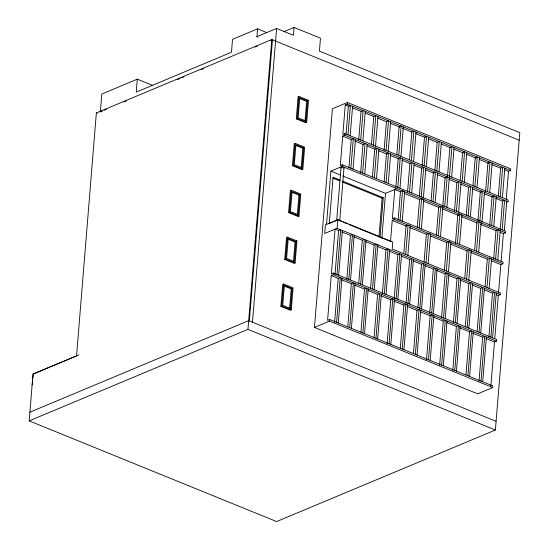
<?xml version="1.0" encoding="UTF-8"?>
<svg xmlns="http://www.w3.org/2000/svg" width="549" height="549" viewBox="0 0 549 549"><rect width="100%" height="100%" fill="white"/><g stroke="black" fill="none" stroke-linecap="round" stroke-linejoin="round"><path stroke-width="0.82" d="M283.819 31.732L294.058 27.45L320.479 38.197L319.415 51.132L519.814 132.666L495.37 430.032L276.607 521.55L29.186 420.884L33.029 373.972L78.836 354.956M32.666 380.718L32.137 384.815M32.871 378.213L33.215 374.041L75.776 356.239M519.196 140.208L271.776 39.542L96.35 112.929L76.558 355.91M100.357 111.914L101.833 94.003L137.298 79.166L152.265 85.253M137.298 79.166L136.234 92.095L231.458 52.258L232.522 39.329L257.57 28.85L266.732 32.583M257.968 37.106L256.925 36.68L257.57 28.85M29.186 420.884L247.949 329.366L271.776 39.542M249.342 320.945L272.455 39.816L270.877 40.475M252.465 322.215L276.614 28.445L293.42 35.28L294.058 27.45M280.868 306.383L282.68 284.368L283.593 283.984L293.077 287.841L291.265 309.862L290.352 310.24L280.868 306.383L281.788 305.999L291.265 309.862M284.725 259.499L286.537 237.484L287.45 237.099L296.934 240.963L295.122 262.978L294.209 263.362L284.725 259.499L285.638 259.121L295.122 262.978M288.582 212.621L290.394 190.606L291.306 190.222L300.79 194.078L298.979 216.1L298.066 216.478L288.582 212.621L289.495 212.237L298.979 216.1M292.432 165.736L294.243 143.721L295.156 143.344L304.64 147.201L302.828 169.216L301.916 169.6L292.432 165.736L293.351 165.359L302.828 169.216M296.288 118.858L298.1 96.844L299.013 96.459L308.497 100.316L306.685 122.338L305.772 122.715L296.288 118.858L297.201 118.474L306.685 122.338M281.788 305.999L283.593 283.984M285.638 259.121L287.45 237.099M289.495 212.237L291.306 190.222M293.351 165.359L295.156 143.344M297.201 118.474L299.013 96.459M292.137 288.513L291.224 288.898L289.584 308.874L290.496 308.49L292.137 288.513L284.368 285.35L282.728 305.333L290.496 308.49M293.441 261.99L295.081 242.013L295.993 241.629L294.353 261.612L286.578 258.449L288.225 238.472L295.993 241.629M297.29 215.112L298.937 195.135L299.85 194.751L298.203 214.728L290.435 211.571L292.075 191.587L299.85 194.751M301.216 167.397L302.787 148.251L303.7 147.873L302.06 167.85L294.285 164.686L295.932 144.71L303.7 147.873M304.997 121.35L306.644 101.373L307.557 100.989L305.917 120.965L298.141 117.809L299.781 97.825L307.557 100.989M336.983 274.514L340.661 229.729L338.616 230.587L335.068 229.146L331.39 273.93L333.442 273.073L496.667 339.481L496.529 341.121L333.305 274.706L331.253 275.564L327.575 320.348L329.626 319.491L492.851 385.899L492.714 387.539L477.671 393.825L314.447 327.417L332.426 108.75L347.469 102.457L510.694 168.866L510.556 170.506L508.504 171.363L504.545 169.751M326.525 224.363L330.903 171.137L342.205 166.409L505.437 232.817L505.567 231.184L342.343 164.775L340.291 165.633L342.72 136.104L344.772 135.246L507.997 201.661L508.127 200.028L344.902 133.613L342.857 134.471L345.28 104.948L347.332 104.09L510.556 170.506M329.228 223.951L333.065 177.279L340.126 180.154M336.688 220.403L341.011 167.795A1.523 0.618 4.7 0 1 342.288 167.253A1.523 0.618 4.7 0 1 343.99 167.802L339.728 220.574M314.447 327.417L329.489 321.124L329.626 319.491M333.305 274.706L333.442 273.073M337.834 219.634L325.413 224.836L324.699 233.483L337.12 228.288L337.834 219.634L392.761 241.985L392.185 249.006L500.482 293.063L500.345 294.696L498.293 295.554L496.248 294.724M342.205 166.409L342.343 164.775M344.772 135.246L344.902 133.613M347.332 104.09L347.469 102.457M346.09 134.045L348.375 106.211L350.427 105.353L347.997 134.876M335 274.527L338.616 230.587M334.595 322.332L338.205 278.391L340.256 277.533L336.578 322.318M338.678 275.2L342.363 230.422M350.166 135.754L352.595 106.232M348.965 167.418L351.257 139.576L353.309 138.719L350.88 168.248M338.273 323.011L341.952 278.226M353.041 169.126L355.471 139.604M346.838 279.345L350.454 235.404L352.499 234.547L348.821 279.331M358.703 140.05L361.064 111.372L363.115 110.514L360.686 140.036M350.516 280.017L354.201 235.233M362.855 140.915L365.277 111.392M347.792 326.827L351.339 283.737L353.384 282.879L349.706 327.664M360.624 173.031L362.985 144.353L365.037 143.495L362.608 173.017M351.401 328.35L355.086 283.565M364.776 173.903L367.199 144.373M358.744 283.311L362.292 240.222L364.337 239.364L360.659 284.149M371.46 144.366L373.752 116.532L375.797 115.674L373.375 145.197M362.354 284.835L366.039 240.05M372.428 176.963L374.713 149.122L376.765 148.264L374.336 177.794M375.537 146.082L377.966 116.553M360.926 332.172L364.467 289.076L366.519 288.218L362.834 333.003M376.504 178.672L378.934 149.15M364.536 333.696L368.214 288.911M370.582 288.129L374.13 245.039L376.175 244.181L372.496 288.966M384.08 150.371L386.434 121.693L388.486 120.835L386.057 150.357M374.192 289.652L377.877 244.868M378.927 237.195L382.138 198.168L383.25 197.702L380.045 236.729M384.156 181.733L386.448 153.898L388.493 153.041L386.071 182.563M388.225 151.243L390.655 121.713M381.823 238.335L385.522 193.358L396.831 188.63M374.054 337.511L377.602 294.422L379.647 293.564L375.969 338.349M388.232 183.448L390.662 153.919M377.664 339.035L381.349 294.25M382.351 293.79L385.968 249.85L388.013 248.992L384.334 293.777M396.831 154.694L399.123 126.853L401.175 125.996L398.746 155.525M386.029 294.47L389.715 249.685M390.538 241.066L392.233 220.43L394.285 219.573L502.891 263.76L503.021 262.127L394.422 217.939L392.37 218.797L394.779 189.487L400.324 191.745M395.815 187.353L398.176 158.668L400.228 157.81L397.799 187.339M394.285 219.573L394.422 217.939M400.914 156.403L403.337 126.881M387.12 343.701L390.73 299.761L392.782 298.903L389.097 343.688M399.967 188.218L402.39 158.695M398.1 220.252L400.454 191.574L402.506 190.716L404.675 191.594L402.245 221.123M400.077 220.238L402.506 190.716M394.189 298.608L397.805 254.667L399.857 253.81L396.172 298.594M390.799 344.381L394.477 299.596M397.867 299.287L401.552 254.503M409.52 159.855L411.812 132.014L413.857 131.156L411.434 160.685M407.55 192.123L409.904 163.444L411.956 162.586L409.527 192.109M403.769 253.665L406.054 225.824L407.427 225.255M405.677 254.496L408.106 224.966L410.275 225.852L407.845 255.374M413.596 161.564L416.025 132.041M411.695 192.994L414.124 163.465M400.317 348.196L403.865 305.107L405.91 304.249L402.232 349.034M406.027 303.425L409.643 259.485L411.695 258.627L408.01 303.412M403.927 349.72L407.605 304.935M409.705 304.105L413.39 259.32M419.347 196.055L421.639 168.214L423.684 167.356L421.261 196.885M422.14 165.86L424.494 137.181L426.546 136.324L424.116 165.846M417.274 227.183L419.566 199.349L421.618 198.491L423.78 199.369L421.358 228.899M419.189 228.013L421.618 198.491M423.423 197.764L425.852 168.241M426.285 166.724L428.714 137.202M413.452 353.542L416.993 310.446L419.045 309.588L415.36 354.373M417.94 307.399L421.481 264.302L423.533 263.445L419.848 308.229M424.089 261.928L426.374 234.094L427.74 233.524M417.055 355.066L420.74 310.281M421.543 308.922L425.228 264.138M425.997 262.758L428.426 233.236L430.588 234.114L428.165 263.644M431.082 200.824L433.367 172.99L435.419 172.132L432.989 201.655M434.89 170.176L437.182 142.342L439.234 141.484L436.805 171.007M435.158 202.54L437.58 173.01M438.974 171.885L441.396 142.363M429.702 313.06L433.319 269.12L435.371 268.262L431.686 313.047M436.386 234.958L438.678 207.124L440.723 206.266L442.892 207.145L440.463 236.674M426.511 359.732L430.121 315.792L432.173 314.934L428.495 359.719M438.301 235.789L440.723 206.266M433.381 313.733L437.066 268.955M442.741 206.445L445.095 177.759L447.147 176.902L444.717 206.431M430.19 360.405L433.868 315.62M447.51 176.181L449.871 147.503L451.916 146.645L449.494 176.167M446.886 207.309L449.315 177.787M451.655 177.053L454.085 147.523M444.402 270.197L446.694 242.363L448.059 241.786M441.54 317.878L445.157 273.937L447.209 273.079L443.523 317.864M446.316 271.028L448.746 241.505L450.907 242.383L448.478 271.906M439.646 365.071L443.256 321.131L445.308 320.273L441.622 365.058M445.218 318.55L448.904 273.766M454.469 211.214L456.83 182.536L458.875 181.678L456.452 211.2M443.317 365.751L447.003 320.966M460.268 180.504L462.553 152.663L464.605 151.805L462.176 181.328M455.43 243.578L457.784 214.899M458.614 212.086L461.043 182.556M457.406 243.564L459.836 214.041L462.004 214.92L459.575 244.449M464.344 182.213L466.774 152.691M453.385 322.688L456.994 278.755L459.046 277.897L455.361 322.682M452.774 370.417L456.384 326.477L458.436 325.619L454.757 370.403M457.056 323.368L460.741 278.583M466.273 215.146L468.558 187.305L470.61 186.447L468.18 215.977M456.452 371.09L460.131 326.312M464.722 278.467L467.014 250.625M470.349 216.855L472.771 187.333M472.95 185.665L475.242 157.824L477.294 156.966L474.864 186.495M466.636 279.297L469.059 249.768L471.227 250.653L468.798 280.175M465.291 326.662L468.832 283.572L470.884 282.714L467.199 327.492M477.033 187.374L479.455 157.851M474.604 250.509L476.896 222.674M468.894 328.185L472.579 283.401M477.932 220.76L480.286 192.081L482.338 191.224L479.908 220.746M465.977 374.912L469.519 331.816L471.57 330.965L467.885 375.742M476.518 251.339L478.948 221.817L481.109 222.695L478.68 252.224M482.077 221.631L484.506 192.102M469.58 376.436L473.265 331.651M485.57 191.67L487.931 162.984L489.976 162.127L487.553 191.656M477.129 331.479L480.67 288.383L482.722 287.525L479.037 332.31M489.715 192.534L492.144 163.012M480.732 333.003L484.417 288.218M489.66 225.536L492.021 196.851L494.066 195.993L491.643 225.522M485.041 286.729L487.327 258.895M479.037 381.102L482.646 337.161L484.698 336.304L481.02 381.088M486.949 287.559L489.379 258.037L491.547 258.915L489.118 288.445M493.805 226.401L496.234 196.878M482.715 381.781L486.393 336.997M498.327 195.986L500.613 168.152L502.664 167.294L500.235 196.817M493.647 259.128L496.001 230.45L497.373 229.88M488.898 337.141L492.508 293.2L494.56 292.343L490.875 337.127M495.623 259.114L498.053 229.592L500.221 230.47L497.792 260M502.404 197.695L504.833 168.172M500.256 228.974L502.541 201.133L504.593 200.275L502.163 229.805M492.57 337.82L496.255 293.036M490.868 385.913L494.477 341.972L496.529 341.121M494.752 338.651L498.293 295.554M498.499 293.084L500.839 264.618L502.891 263.76M501.113 261.31L503.385 233.675L505.437 232.817M506.219 199.198L508.504 171.363M504.332 230.683L506.761 201.16M256.925 36.68L276.614 28.445M100.193 111.879L102.56 110.891M104.145 110.225L106.513 109.237M123.896 101.963L126.27 100.975M177.629 79.488L180.003 78.493M181.582 77.834L183.956 76.839M201.339 69.565L203.706 68.577M255.072 47.09L257.447 46.095M307.584 100.7L308.497 100.316M330.127 223.258L332.461 222.283M334.018 221.631L336.359 220.657M296.021 241.34L296.934 240.963M458.47 214.611L459.836 214.041M506.631 202.231L507.997 201.661M29.9 412.182L248.663 320.664L496.083 421.337M345.28 104.948L349.246 106.561M352.41 107.851L361.921 111.722M365.092 113.005L373.807 116.553M377.767 118.165L386.482 121.713M390.449 123.326L399.953 127.196M402.335 128.157L411.839 132.028M415.799 133.64L425.31 137.511M428.481 138.801L437.196 142.349M441.156 143.955L450.667 147.825M453.838 149.115L463.342 152.986M466.513 154.276L476.017 158.139M479.188 159.43L488.699 163.3M491.87 164.59L500.585 168.138M299.651 98.525L306.644 101.373M342.72 136.104L351.435 139.652M354.606 140.942L363.321 144.49M367.281 146.103L375.207 149.328M378.378 150.611L387.093 154.159M390.264 155.449L398.979 158.997M402.149 160.287L410.069 163.513M414.035 165.119L421.955 168.344M425.125 169.634L433.84 173.182M437.011 174.472L445.726 178.02M448.897 179.31L456.816 182.529M460.783 184.141L468.702 187.367M472.668 188.98L481.384 192.527M483.758 193.495L492.474 197.036M495.644 198.326L502.774 201.229M295.794 145.403L302.787 148.251M404.29 193.358L419.354 199.486M423.32 201.099L439.173 207.549M442.343 208.84L458.991 215.613M461.366 216.581L477.225 223.031M480.396 224.321L496.248 230.772M500.214 232.385L503.385 233.675M330.903 171.137L340.401 175.001M342.775 175.968L385.522 193.358M342.473 181.108L383.25 197.702M332.735 178.068L339.79 180.937M342.926 182.213L382.138 198.168M392.233 220.43L406.507 226.236M409.678 227.526L427.115 234.622M430.286 235.912L446.934 242.685M450.105 243.976L467.542 251.071M470.713 252.362L488.157 259.457M491.328 260.748L500.839 264.618M291.938 192.287L298.937 195.135M96.35 112.929L97.029 113.204M337.916 220.005L341.835 221.597M343.406 222.235L347.325 223.834M348.896 224.472L391.259 241.711M337.12 228.288L500.345 294.696M341.869 231.911L350.454 235.404M353.707 236.729L362.292 240.222M365.545 241.546L374.13 245.039M377.383 246.364L385.968 249.85M389.22 251.174L397.805 254.667M401.058 255.992L409.643 259.485M412.896 260.809L421.481 264.302M424.734 265.627L433.319 269.12M436.572 270.444L445.157 273.937M448.409 275.262L456.994 278.755M460.247 280.079L468.832 283.572M472.085 284.897L480.67 288.383M483.93 289.707L492.508 293.2M288.088 239.165L295.081 242.013M331.253 275.564L338.205 278.391M341.43 279.702L351.339 283.737M354.558 285.048L364.467 289.076M367.693 290.387L377.602 294.422M380.821 295.733L390.73 299.761M393.949 301.072L403.865 305.107M407.084 306.417L416.993 310.446M420.211 311.757L430.121 315.792M433.346 317.102L443.256 321.131M446.474 322.441L456.384 326.477M459.609 327.787L469.519 331.816M472.737 333.126L482.646 337.161M485.906 338.486L494.477 341.972M284.231 286.05L291.224 288.898M329.489 321.124L492.714 387.539M247.949 329.366L495.37 430.032M341.011 167.795L341.08 167.96A1.523 0.618 4.7 0 0 341.238 168.118M344.058 167.967A1.523 0.618 4.7 0 1 343.873 168.262"/></g></svg>
